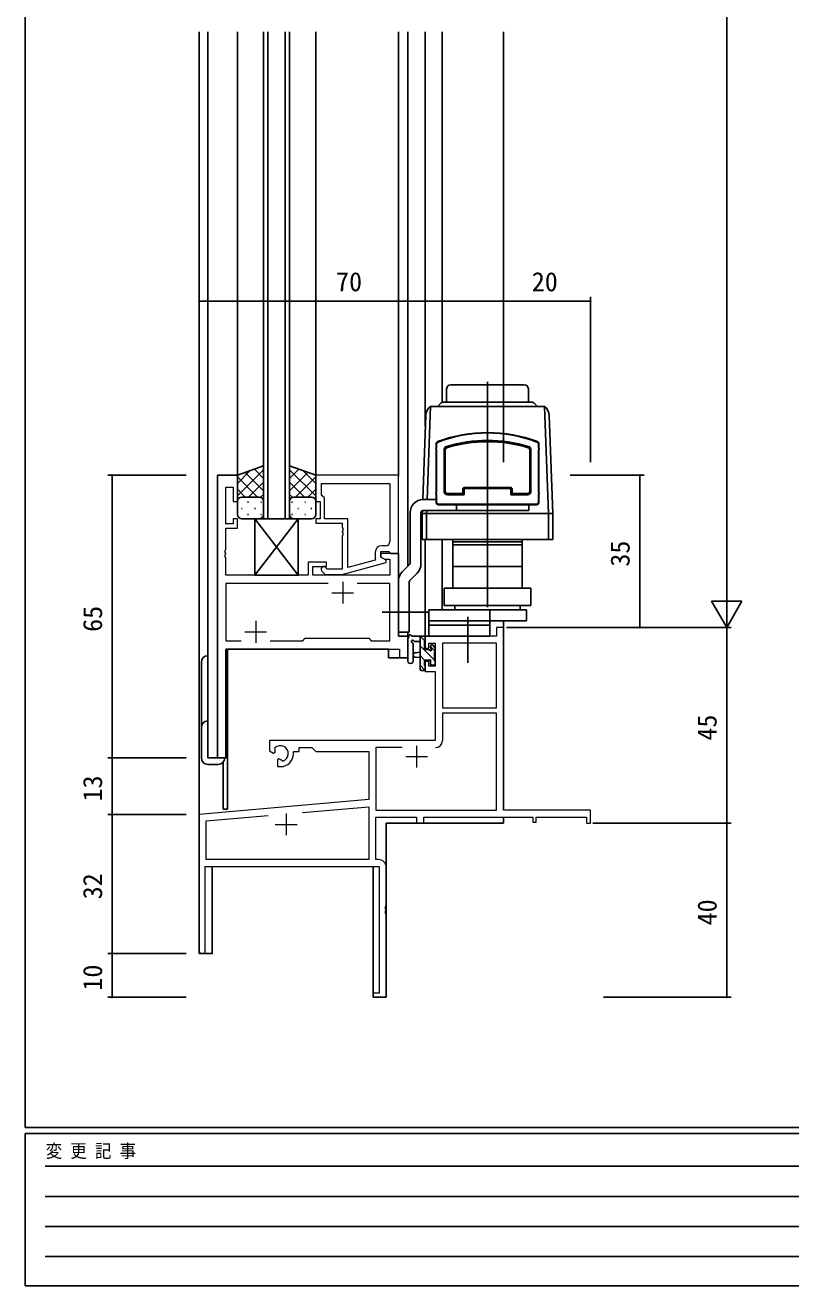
# Model space of a CAD drawing. Units: millimetres, scale not verified. Extents: x -1107 to 397, y -282 to 282.
# Drawn here: x -393.8 to -217.8, y -282.1 to 7.8 of the extents above; entities that cross this region are included whole.
import ezdxf
from ezdxf.enums import TextEntityAlignment as Align

# ---------------------------------------------------------------- set-up
doc = ezdxf.new("R2010")
doc.units = ezdxf.units.MM
doc.header["$LTSCALE"] = 2
doc.layers.add('0-2_YKK_11', color=7, linetype='Continuous', lineweight=18)
for name, color, linetype in [('0-3_YKK_12', 2, 'Continuous'), ('0-4_YKK_13', 4, 'Continuous'), ('0-6_YKK_D', 6, 'Continuous'), ('0-7_YKK_ZWAK', 7, 'Continuous')]:
    doc.layers.add(name, color=color, linetype=linetype)
doc.styles.add('ＭＳ ゴシック', font='')
doc.styles.get('ＭＳ ゴシック').set_extended_font_data('MS Gothic')

msp = doc.modelspace()

# ---------------------------------------------------------------- linework, layer by layer
at = {"layer": '0-2_YKK_11'}
for p, q in [((-310.93, -111.9), (-311.8, -111.9)), ((-324.15, -120.63), (-347.67, -120.63)), ((-297.87, -134.33), (-297.87, -149.2)), ((-307.15, -158.33), (-313.17, -158.33)), ((-330.066, -173.26), (-314.8, -171.924))]:
    msp.add_line(p, q, dxfattribs=at)
at = {"layer": '0-2_YKK_11', "color": 2}
for p, q in [((-320.8, -120.2), (-320.8, -125.2)), ((-323.3, -122.7), (-318.3, -122.7)), ((-340.8, -129.2), (-340.8, -134.2)), ((-343.3, -131.7), (-338.3, -131.7)), ((-303.8, -157.9), (-303.8, -162.9)), ((-306.3, -160.4), (-301.3, -160.4)), ((-333.8, -173.5), (-333.8, -178.5)), ((-336.3, -176), (-331.3, -176))]:
    msp.add_line(p, q, dxfattribs=at)
at = {"layer": '0-2_YKK_11'}
for points in [[(-349.6, -95.7), (-349.6, -160.7), (-347.67, -160.7), (-347.67, -135.7), (-307.73, -135.7), (-307.73, -137.7), (-305.8, -137.7), (-305.8, -132.7), (-308, -132.7), (-308, -113.7), (-312, -113.7), (-312, -114.5), (-311.134, -115), (-309.93, -115), (-309.93, -118.7), (-327.7, -118.7), (-327.7, -116.7), (-324.5, -116.7), (-324.5, -115.7), (-328.7, -115.7), (-328.7, -118.7), (-347.67, -118.7), (-347.67, -114.658), (-347.79, -114.475), (-347.79, -113.925), (-347.67, -113.742), (-347.67, -113.658), (-347.79, -113.475), (-347.79, -112.925), (-347.67, -112.742), (-347.67, -107.9), (-345, -107.9), (-345, -105.7), (-346, -105.7), (-346, -106.9), (-347.67, -106.9), (-347.67, -98.4), (-346, -98.4), (-346, -101.7), (-345, -101.7)], [(-345, -101.7), (-345, -95.7), (-349.6, -95.7)], [(-308, -95.7), (-327, -95.7), (-327, -101.7), (-326, -101.7), (-326, -105.7), (-327, -105.7), (-327, -106.7), (-320.9, -106.7), (-320.9, -107.742), (-320.78, -107.925), (-320.78, -108.475), (-320.9, -108.658), (-320.9, -108.742), (-320.78, -108.925), (-320.78, -109.475), (-320.9, -109.658), (-320.9, -117.3), (-324.351, -117.3), (-324.776, -116.876)], [(-325.7, -97.63), (-309.93, -97.63), (-309.93, -110.9)], [(-313.3, -113.4), (-313.3, -115.22), (-319.6, -116.908), (-319.6, -105.7), (-325, -105.7), (-325, -100.9), (-325.5, -100.4), (-325.7, -100.2), (-325.7, -97.63), (-309.93, -97.63)], [(-325.624, -117.724), (-324.849, -118.5), (-320.903, -118.5), (-310.8, -115.793), (-310.8, -115.193), (-312, -114.5), (-312, -113.2), (-310.2, -113.2), (-310, -113.4), (-309.7, -113.7), (-308, -113.7), (-308, -95.7)], [(-324.15, -120.63), (-347.67, -120.63), (-347.67, -133.77), (-344.15, -133.77)], [(-337.45, -133.77), (-329.97, -133.77), (-329.4, -133.2), (-314.8, -133.2), (-314.23, -133.77), (-309.93, -133.77), (-309.93, -120.63), (-317.45, -120.63)], [(-283.8, -172.7), (-283.8, -130.7), (-285.43, -130.7), (-285.43, -132.7), (-301.8, -132.7), (-301.8, -135.5), (-301, -135.5), (-301, -134.33), (-299.5, -134.33), (-299.5, -139.6), (-301, -139.6), (-301, -138.5), (-301.8, -138.5), (-301.8, -140.8), (-299.5, -140.8), (-299.5, -156.7), (-337.6, -156.7), (-337.6, -159.065), (-336.7, -159.585), (-336.35, -159.382), (-336.327, -158.878), (-336.365, -158.419)], [(-307.15, -158.33), (-313.17, -158.33), (-313.17, -172.7), (-285.43, -172.7), (-285.43, -150.4), (-297.87, -150.4), (-297.87, -156.73)], [(-332.1, -159.7), (-332.1, -159.2), (-330.8, -159.2), (-330.8, -158.33), (-327.87, -158.33), (-327, -159.2), (-314.8, -159.2), (-314.8, -170.288), (-353.8, -173.7), (-353.8, -205)], [(-334.623, -161.436), (-335.001, -161.174), (-335.45, -160.941), (-335.8, -161.143), (-335.8, -162.7), (-335.1, -162.7)], [(-330.066, -173.26), (-314.8, -171.924), (-314.8, -184.07), (-352.17, -184.07), (-352.17, -175.194), (-337.953, -173.95)], [(-312.6, -184.07), (-313.17, -184.07), (-313.17, -174.33), (-303.8, -174.33), (-303.8, -175.7), (-302.17, -175.7), (-302.17, -174.33), (-277.1, -174.33), (-277.1, -175.5), (-276.3, -175.5), (-276.3, -174.33), (-264.7, -174.33), (-264.7, -175.7), (-263.8, -175.7), (-263.8, -172.7), (-283.8, -172.7)], [(-352.4, -205), (-352.4, -185.7), (-312.43, -185.7), (-312.43, -214.8), (-313.8, -214.8), (-313.8, -215.7), (-310.8, -215.7), (-310.8, -196.658), (-310.92, -196.475), (-310.92, -195.925), (-310.8, -195.742), (-310.8, -195.658), (-310.92, -195.475), (-310.92, -194.925), (-310.8, -194.742), (-310.8, -185.87)]]:
    msp.add_lwpolyline(points, dxfattribs=at)
msp.add_lwpolyline([(-297.87, -134.33), (-297.87, -149.2), (-285.43, -149.2), (-285.43, -134.33)], close=True, dxfattribs=at)
for centre, radius, start, end in [((-311.8, -113.4), 1.5, 90.00001, 179.99999), ((-310.93, -110.9), 1, 270.00001, 359.99999), ((-325.2, -117.3), 0.6, 44.99999, 225.00001), ((-335.1, -159.7), 1.8, 285.36688, 134.63312), ((-299.47, -156.73), 1.6, 270.00001, 359.99999), ((-335.1, -159.7), 3, 270.00001, 359.99999), ((-312.6, -185.87), 1.8, 0.00001, 89.99999), ((-353.1, -205), 0.7, 179.99999, 0.00001)]:
    msp.add_arc(centre, radius, start, end, dxfattribs=at)
at = {"layer": '0-3_YKK_12'}
for p, q in [((-353.8, -205.7), (-353.8, 6.3)), ((-351.8, -160.7), (-351.8, 6.3)), ((-345, -95.7), (-345, 6.3)), ((-338, -105.701), (-338, 6.3)), ((-334, 6.3), (-334, -105.701)), ((-327, -95.7), (-327, 6.3)), ((-308, -96), (-308, 6.3)), ((-305.8, -116.603), (-305.8, 6.3)), ((-301.8, -84.519), (-301.8, 6.3)), ((-297.9, -78.929), (-297.9, 6.3)), ((-283.8, -74.875), (-283.8, 6.3)), ((-349.6, -160.7), (-349.6, -95.7)), ((-345, -95.7), (-349.6, -95.7)), ((-301.8, -110.477), (-301.8, -132.7)), ((-297.9, -110.477), (-297.9, -126.677)), ((-283.8, -129.177), (-283.8, -172.4)), ((-308, -132.698), (-305.8, -132.698)), ((-297.9, -132.7), (-301.8, -132.7)), ((-297.9, -132.677), (-297.9, -132.7)), ((-347.3, -135.7), (-347.3, -172.5)), ((-310.3, -135.7), (-310.3, -137.7)), ((-348.3, -161.72), (-348.3, -172.5)), ((-347.3, -172.5), (-348.3, -172.5)), ((-310.8, -175.7), (-283.8, -175.7)), ((-310.8, -175.7), (-310.8, -215.7)), ((-283.8, -174.33), (-283.8, -175.7)), ((-313.8, -185.7), (-313.8, -215.7)), ((-313.8, -215.7), (-310.8, -215.7))]:
    msp.add_line(p, q, dxfattribs=at)
for points in [[(-339, 6.3), (-339, -105.701), (-333, -105.701), (-333, 6.3)], [(-308.3, -113.7), (-308, -113.7), (-308, -132.698)], [(-310.3, -137.7), (-305.8, -137.7), (-305.8, -131.8)], [(-351.8, -160.7), (-347.6, -160.7), (-347.6, -135.7), (-310.3, -135.7)], [(-353.8, -205.7), (-350.8, -205.7), (-350.8, -185.7)]]:
    msp.add_lwpolyline(points, dxfattribs=at)
at = {"layer": '0-4_YKK_13'}
for p, q in [((-279.102, -74.875), (-295.892, -74.875)), ((-287.497, -126.069), (-287.497, -74.209)), ((-296.945, -78.875), (-296.892, -75.858)), ((-278.049, -78.875), (-278.102, -75.858)), ((-300.637, -79.877), (-301.385, -101.3)), ((-274.357, -79.877), (-300.637, -79.877)), ((-298.29, -79.17), (-298.997, -79.877)), ((-297.583, -78.877), (-277.411, -78.877)), ((-276.704, -79.17), (-275.997, -79.877)), ((-274.357, -79.877), (-273.498, -104.477)), ((-302.386, -101.301), (-301.708, -81.877)), ((-272.497, -104.477), (-273.286, -81.877)), ((-299.297, -88.422), (-299.297, -101.977)), ((-299.197, -88.521), (-299.197, -89.377)), ((-299.197, -89.777), (-299.197, -99.677)), ((-297.497, -89.845), (-297.497, -99.377)), ((-297.197, -89.845), (-297.197, -99.377)), ((-277.797, -89.845), (-277.797, -99.377)), ((-277.497, -89.845), (-277.497, -99.377)), ((-275.797, -88.521), (-275.797, -89.377)), ((-275.797, -89.777), (-275.797, -99.677)), ((-275.697, -88.422), (-275.697, -101.977)), ((-345, -100.432), (-339, -94.432)), ((-345, -97.603), (-342.039, -94.643)), ((-339, -99.251), (-343.196, -95.056)), ((-339, -96.423), (-341.112, -94.311)), ((-339, -93.557), (-339, -101.7)), ((-333, -101.7), (-333, -93.557)), ((-333, -96.423), (-330.888, -94.311)), ((-327, -100.432), (-333, -94.432)), ((-333, -99.251), (-328.804, -95.056)), ((-327, -97.603), (-329.961, -94.643)), ((-340.38, -100.7), (-345, -96.08)), ((-342.44, -100.7), (-339, -97.26)), ((-329.56, -100.7), (-333, -97.26)), ((-331.62, -100.7), (-327, -96.08)), ((-292.697, -98.477), (-282.297, -98.477)), ((-343.208, -100.7), (-345, -98.908)), ((-344, -100.7), (-340.4, -100.7)), ((-343.6, -100.7), (-340, -100.7)), ((-339.668, -100.757), (-339, -100.089)), ((-332.332, -100.757), (-333, -100.089)), ((-328.4, -100.7), (-332, -100.7)), ((-328, -100.7), (-331.6, -100.7)), ((-328.792, -100.7), (-327, -98.908)), ((-299.297, -101.3), (-302.297, -101.3)), ((-299.197, -100.077), (-299.197, -101.877)), ((-296.697, -99.877), (-293.197, -99.877)), ((-292.897, -100.177), (-296.697, -100.177)), ((-293.197, -98.977), (-293.197, -99.877)), ((-292.897, -100.177), (-292.897, -98.977)), ((-292.697, -98.777), (-282.297, -98.777)), ((-282.097, -98.977), (-282.097, -100.177)), ((-278.297, -100.177), (-282.097, -100.177)), ((-281.797, -98.977), (-281.797, -99.877)), ((-278.297, -99.877), (-281.797, -99.877)), ((-275.797, -100.077), (-275.797, -101.877)), ((-345, -104.7), (-345, -101.7)), ((-344.08, -103.337), (-343.88, -103.337)), ((-342.665, -101.922), (-342.465, -101.922)), ((-341.05, -103.337), (-340.85, -103.337)), ((-339.635, -101.922), (-339.435, -101.922)), ((-339, -101.7), (-339, -104.7)), ((-333, -101.7), (-333, -104.7)), ((-332.365, -101.922), (-332.565, -101.922)), ((-330.95, -103.337), (-331.15, -103.337)), ((-329.335, -101.922), (-329.535, -101.922)), ((-327.92, -103.337), (-328.12, -103.337)), ((-327, -104.7), (-327, -101.7)), ((-305.297, -115.893), (-305.297, -104.3)), ((-302.797, -104.3), (-302.797, -116.1)), ((-302.497, -104.477), (-302.474, -103.833)), ((-302.297, -103.8), (-277.997, -103.8)), ((-301.473, -103.8), (-301.496, -104.477)), ((-298.797, -102.477), (-276.197, -102.477)), ((-298.697, -102.377), (-276.297, -102.377)), ((-294.603, -103.8), (-294.603, -102.477)), ((-277.997, -103.8), (-277.997, -102.477)), ((-340, -105.7), (-344, -105.7)), ((-342.665, -104.752), (-342.465, -104.752)), ((-331, -105.7), (-341, -118.7)), ((-341, -105.7), (-331, -118.7)), ((-341, -105.7), (-331, -105.7)), ((-341, -105.7), (-341, -118.7)), ((-339.635, -104.752), (-339.435, -104.752)), ((-332.365, -104.752), (-332.565, -104.752)), ((-332, -105.7), (-328, -105.7)), ((-329.335, -104.752), (-329.535, -104.752)), ((-302.497, -110.477), (-302.497, -104.477)), ((-302.497, -104.477), (-272.497, -104.477)), ((-301.497, -110.477), (-301.497, -104.477)), ((-273.497, -110.477), (-273.497, -104.477)), ((-272.497, -110.477), (-272.497, -104.477)), ((-302.497, -110.477), (-272.497, -110.477)), ((-295.497, -110.477), (-295.497, -110.977)), ((-295.497, -110.977), (-279.497, -110.977)), ((-279.541, -111.677), (-295.453, -111.677)), ((-291.605, -110.977), (-283.389, -110.977)), ((-279.526, -111.074), (-283.389, -110.977)), ((-279.541, -111.677), (-279.526, -111.074)), ((-279.503, -116.677), (-279.503, -111.677)), ((-307.118, -117.921), (-305.443, -116.246)), ((-305.35, -119.896), (-303.676, -118.221)), ((-287.5, -116.677), (-295.497, -116.677)), ((-295.497, -121.677), (-295.497, -116.677)), ((-287.5, -116.677), (-279.503, -116.677)), ((-279.503, -121.677), (-279.503, -116.677)), ((-307.997, -131.8), (-307.997, -120.043)), ((-305.497, -131.8), (-305.497, -120.25)), ((-277.5, -121.677), (-297.5, -121.677)), ((-297.5, -125.677), (-297.5, -121.677)), ((-277.5, -125.677), (-277.5, -121.677)), ((-311.702, -127.2), (-300.892, -127.2)), ((-301, -126.677), (-278.5, -126.677)), ((-301, -126.677), (-301, -132.677)), ((-277.5, -125.677), (-297.5, -125.677)), ((-295, -126.677), (-295, -125.677)), ((-287, -132.677), (-287, -126.677)), ((-280, -126.677), (-280, -125.677)), ((-278.5, -126.677), (-278.5, -129.177)), ((-301, -129.177), (-287, -129.177)), ((-287, -130.177), (-301, -130.177)), ((-292, -128.258), (-292, -138.856)), ((-287, -129.177), (-278.5, -129.177)), ((-307.997, -131.8), (-305.497, -131.8)), ((-305.8, -138.428), (-305.8, -133.266)), ((-302.1, -132.7), (-304.78, -132.7)), ((-303, -132.7), (-303, -140.3)), ((-301.892, -133.768), (-302.96, -132.7)), ((-301.8, -133.6), (-301.8, -133)), ((-287, -132.677), (-301, -132.677)), ((-304.6, -138.428), (-304.597, -134.467)), ((-304.18, -133.9), (-303, -133.9)), ((-299.7, -138.205), (-303, -134.905)), ((-300.6, -135), (-300.6, -135.339)), ((-299.507, -136.153), (-300.6, -135.06)), ((-299.588, -135.288), (-300.088, -134.788)), ((-299.5, -136.1), (-299.5, -135.5)), ((-353.3, -160.7), (-353.3, -138.7)), ((-351.8, -137.2), (-351.8, -160.7)), ((-303, -136.4), (-304.144, -136.502)), ((-303, -137.6), (-304.144, -137.498)), ((-301.95, -138.2), (-303, -137.15)), ((-299.7, -138.4), (-299.7, -136.3)), ((-299.5, -139.1), (-299.5, -138.6)), ((-301.885, -140.51), (-303, -139.395)), ((-302.7, -140.6), (-302.1, -140.6)), ((-301.8, -140.3), (-301.8, -139.7)), ((-300.3, -139.4), (-299.8, -139.4)), ((-351.8, -160.7), (-347.9, -160.7)), ((-349.4, -162.2), (-351.8, -162.2))]:
    msp.add_line(p, q, dxfattribs=at)
for points in [[(-339, -93.557), (-345, -95.7), (-345, -101.7)], [(-333, -93.557), (-327, -95.7), (-327, -101.7)], [(-341, -118.7), (-331, -118.7), (-331, -105.7)], [(-279.497, -110.977), (-279.497, -110.477), (-295.497, -110.477)], [(-295.497, -116.677), (-295.497, -111.677), (-287.497, -111.677)], [(-295.453, -111.677), (-295.468, -111.074), (-291.605, -110.977)], [(-279.497, -118.377), (-279.497, -121.677), (-295.497, -121.677)], [(-301.061, -135.8), (-302, -135.8), (-302, -133.8)], [(-302, -139.5), (-302, -138.2), (-300.6, -138.2), (-300.6, -139.1)]]:
    msp.add_lwpolyline(points, dxfattribs=at)
for centre, radius, start, end in [((-295.892, -75.875), 1, 90, 179), ((-279.102, -75.875), 1, 1, 90), ((-298.724, -82.187), 3, 129.62868, 174.05767), ((-297.583, -79.877), 1, 90, 135), ((-277.411, -79.877), 1, 45, 90), ((-276.27, -82.187), 3, 5.94233, 50.37132), ((-287.497, -118.622), 32.745, 69.48595, 110.51405), ((-287.497, -118.188), 32.211, 69.31771, 110.68229), ((-299.197, -89.577), 0.2, 90, 270), ((-298.797, -88.422), 0.5, 110.51405, 180), ((-298.697, -88.521), 0.5, 110.68229, 180), ((-296.697, -89.845), 0.8, 106.91882, 180), ((-296.697, -89.845), 0.5, 106.91882, 180), ((-287.497, -120.09), 32.413, 73.08118, 106.91882), ((-287.497, -120.09), 32.113, 73.08118, 106.91882), ((-278.297, -89.845), 0.5, 0, 73.08118), ((-278.297, -89.845), 0.8, 0, 73.08118), ((-276.297, -88.521), 0.5, 0, 69.31771), ((-276.197, -88.422), 0.5, 0, 69.48595), ((-275.797, -89.577), 0.2, 270, 90), ((-292.697, -98.977), 0.5, 90, 180), ((-282.297, -98.977), 0.5, 0, 90), ((-344, -101.7), 1, 90, 180), ((-344, -101.7), 1, 90, 180), ((-340, -101.7), 1, 360, 90), ((-340, -101.7), 1, 360, 90), ((-332, -101.7), 1, 90, 180), ((-332, -101.7), 1, 90, 180), ((-328, -101.7), 1, 360, 90), ((-328, -101.7), 1, 360, 90), ((-302.297, -104.3), 3, 90, 180), ((-299.197, -99.877), 0.2, 90, 270), ((-296.697, -99.377), 0.8, 180, 270), ((-296.697, -99.377), 0.5, 180, 270), ((-292.697, -98.977), 0.2, 90, 180), ((-282.297, -98.977), 0.2, 0, 90), ((-278.297, -99.377), 0.5, 270, 0), ((-278.297, -99.377), 0.8, 270, 0), ((-275.797, -99.877), 0.2, 270, 90), ((-302.297, -104.3), 0.5, 90, 180), ((-298.797, -101.977), 0.5, 180, 270), ((-298.697, -101.877), 0.5, 180, 270), ((-276.297, -101.877), 0.5, 270, 0), ((-276.197, -101.977), 0.5, 270, 0), ((-344, -104.7), 1, 180, 270), ((-340, -104.7), 1, 270, 360), ((-332, -104.7), 1, 180, 270), ((-328, -104.7), 1, 270, 360), ((-305.797, -115.893), 0.5, 315, 0), ((-304.997, -120.043), 3, 135, 180), ((-305.797, -116.1), 3, 315, 0), ((-304.997, -120.25), 0.5, 135, 180), ((-305.5, -133.266), 0.3, 130.52878, 180), ((-305.89, -132.81), 0.3, 310.52878, 10.52878), ((-305.3, -132.7), 0.3, 30, 190.52878), ((-304.78, -132.4), 0.3, 210, 270), ((-302.1, -133), 0.3, 0, 90), ((-304.7, -133.9), 0.3, 30, 250.81024), ((-304.897, -134.467), 0.3, 359.95977, 70.81024), ((-304.18, -133.6), 0.3, 210, 270), ((-302, -133.6), 0.2, 270, 0), ((-301.061, -136.1), 0.3, 33.05573, 90), ((-300.6, -135.8), 0.25, 213.05573, 56.94427), ((-300.3, -135), 0.3, 45, 180), ((-300.3, -135.339), 0.3, 180, 236.94427), ((-299.7, -136.1), 0.2, 270, 0), ((-299.8, -135.5), 0.3, 0, 45), ((-351.8, -138.7), 1.5, 90, 180), ((-305.2, -138.428), 0.6, 179.95977, 359.95977), ((-304.1, -137), 0.5, 95.09207, 264.90793), ((-300.3, -139.1), 0.3, 180, 270), ((-299.8, -139.1), 0.3, 270, 0), ((-299.7, -138.6), 0.2, 0, 90), ((-302.7, -140.3), 0.3, 180, 270), ((-302.1, -140.3), 0.3, 270, 0), ((-302, -139.7), 0.2, 0, 90), ((-351.8, -153.7), 1.5, 90, 180), ((-351.8, -160.7), 1.5, 180, 270), ((-349.4, -160.7), 1.5, 270, 0)]:
    msp.add_arc(centre, radius, start, end, dxfattribs=at)
at = {"layer": '0-6_YKK_D'}
for p, q in [((-232.497, 162.3), (-232.497, -123.7)), ((-353.8, -92.7), (-353.8, -54.7)), ((-283.8, -92.7), (-283.8, -54.7)), ((-283.8, -92.7), (-283.8, -54.7)), ((-263.8, -92.7), (-263.8, -54.7)), ((-353.8, -55.7), (-283.8, -55.7)), ((-283.8, -55.7), (-263.8, -55.7)), ((-356.8, -95.7), (-374.8, -95.7)), ((-373.8, -160.7), (-373.8, -95.7)), ((-268.497, -95.7), (-251.497, -95.7)), ((-252.497, -95.7), (-252.497, -130.7)), ((-232.497, -130.7), (-232.497, -118.576)), ((-232.497, -130.7), (-235.997, -124.638)), ((-228.997, -124.638), (-235.997, -124.638)), ((-232.497, -130.7), (-228.997, -124.638)), ((-283.1, -130.7), (-231.497, -130.7)), ((-268.497, -130.7), (-251.497, -130.7)), ((-268.497, -130.7), (-231.497, -130.7)), ((-232.497, -130.7), (-232.497, -175.7)), ((-356.8, -160.7), (-374.8, -160.7)), ((-356.8, -160.7), (-374.8, -160.7)), ((-373.8, -173.7), (-373.8, -160.7)), ((-356.8, -173.7), (-374.8, -173.7)), ((-356.8, -173.7), (-374.8, -173.7)), ((-373.8, -173.7), (-373.8, -205.7)), ((-263.25, -175.7), (-231.497, -175.7)), ((-260.8, -175.7), (-231.497, -175.7)), ((-232.497, -175.7), (-232.497, -215.7)), ((-356.8, -205.7), (-374.8, -205.7)), ((-356.8, -205.7), (-374.8, -205.7)), ((-373.8, -205.7), (-373.8, -215.7)), ((-356.8, -215.7), (-374.8, -215.7)), ((-260.8, -215.7), (-231.497, -215.7))]:
    msp.add_line(p, q, dxfattribs=at)
for centre, start, end in [((-353.8, -55.7), 0, 180), ((-353.8, -55.7), 180, 0), ((-283.8, -55.7), 0, 180), ((-283.8, -55.7), 0, 180), ((-283.8, -55.7), 180, 0), ((-283.8, -55.7), 180, 0), ((-263.8, -55.7), 0, 180), ((-263.8, -55.7), 180, 0), ((-373.8, -95.7), 90, 270), ((-373.8, -95.7), 270, 90), ((-252.497, -95.7), 90, 270), ((-252.497, -95.7), 270, 90), ((-252.497, -130.7), 90, 270), ((-252.497, -130.7), 270, 90), ((-373.8, -160.7), 90, 270), ((-373.8, -160.7), 90, 270), ((-373.8, -160.7), 270, 90), ((-373.8, -160.7), 270, 90), ((-373.8, -173.7), 90, 270), ((-373.8, -173.7), 90, 270), ((-373.8, -173.7), 270, 90), ((-373.8, -173.7), 270, 90), ((-232.497, -175.7), 90, 270), ((-232.497, -175.7), 90, 270), ((-232.497, -175.7), 270, 90), ((-232.497, -175.7), 270, 90), ((-373.8, -205.7), 90, 270), ((-373.8, -205.7), 90, 270), ((-373.8, -205.7), 270, 90), ((-373.8, -205.7), 270, 90), ((-373.8, -215.7), 90, 270), ((-373.8, -215.7), 270, 90), ((-232.497, -215.7), 90, 270), ((-232.497, -215.7), 270, 90)]:
    msp.add_arc(centre, 0.106, start, end, dxfattribs=at)
at = {"layer": '0-7_YKK_ZWAK'}
for p, q in [((-393.8, -245.7), (-393.8, 279.3)), ((376.2, -245.7), (-393.8, -245.7)), ((338.4, -247.1), (-393.8, -247.1)), ((-393.8, -282.1), (-393.8, -247.1)), ((-389.201, -254.612), (-141.009, -254.612)), ((-389.201, -261.541), (-141.009, -261.541)), ((-389.201, -268.47), (-141.009, -268.47)), ((-389.201, -275.398), (-141.009, -275.398)), ((-393.8, -282.1), (338.4, -282.1))]:
    msp.add_line(p, q, dxfattribs=at)

# ---------------------------------------------------------------- texts
at = {"layer": '0-6_YKK_D', "style": 'ＭＳ ゴシック'}
for s, p in [('70', (-322.32, -54.7)), ('20', (-277.32, -54.7))]:
    msp.add_text(s, height=4.399, dxfattribs=at).set_placement(p, align=Align.BOTTOM_LEFT)
for s, p in [('35', (-253.497, -116.72)), ('65', (-374.8, -131.72)), ('45', (-233.497, -156.72)), ('13', (-374.8, -170.72)), ('32', (-374.8, -193.22)), ('40', (-233.497, -199.22)), ('10', (-374.8, -214.22))]:
    msp.add_text(s, height=4.399, rotation=90, dxfattribs=at).set_placement(p, align=Align.BOTTOM_LEFT)
at = {"layer": '0-7_YKK_ZWAK', "style": 'ＭＳ ゴシック', "width": 0.9}
msp.add_text('変 更 記 事', height=3.079, dxfattribs=at).set_placement((-389.086, -253.547), align=Align.BOTTOM_LEFT)

doc.saveas('drawing.dxf')
